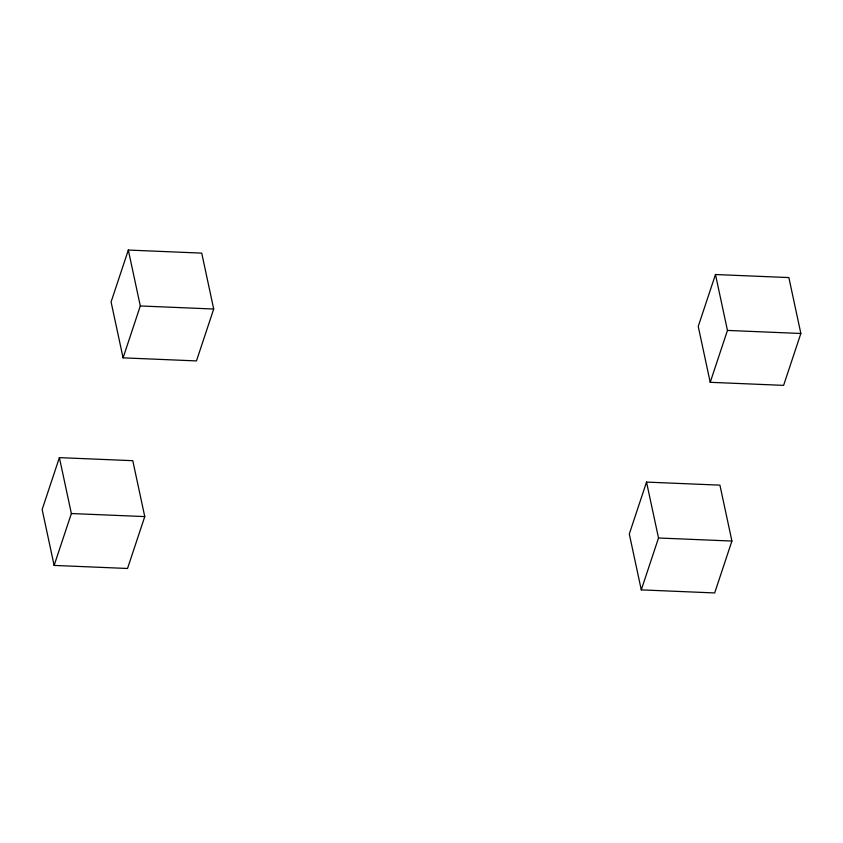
<?xml version="1.0" encoding="UTF-8"?>
<svg xmlns="http://www.w3.org/2000/svg" width="843" height="843" viewBox="0 0 843 843"><rect width="100%" height="100%" fill="white"/><g stroke="black" fill="none" stroke-linecap="round" stroke-linejoin="round"><path stroke-width="1.26" d="M59.389 457.633L42.15 509.52L54.131 565.421L127.525 568.477L144.764 516.59L132.783 460.689L59.389 457.633L71.37 513.535L54.131 565.421M128.326 250.055L111.086 301.952L123.078 357.853L196.472 360.909L213.701 309.023L201.719 253.121L128.326 250.055L140.307 305.967L123.078 357.853M646.528 482.091L629.3 533.977L641.281 589.879L714.674 592.945L731.914 541.048L719.922 485.146L646.528 482.091L658.52 537.992L641.281 589.879M715.475 274.523L698.236 326.41L710.217 382.311L783.611 385.367L800.85 333.48L788.869 277.579L715.475 274.523L727.456 330.424L710.217 382.311M140.307 305.967L213.701 309.023M727.456 330.424L800.85 333.48M71.37 513.535L144.764 516.59M658.52 537.992L731.914 541.048"/></g></svg>
